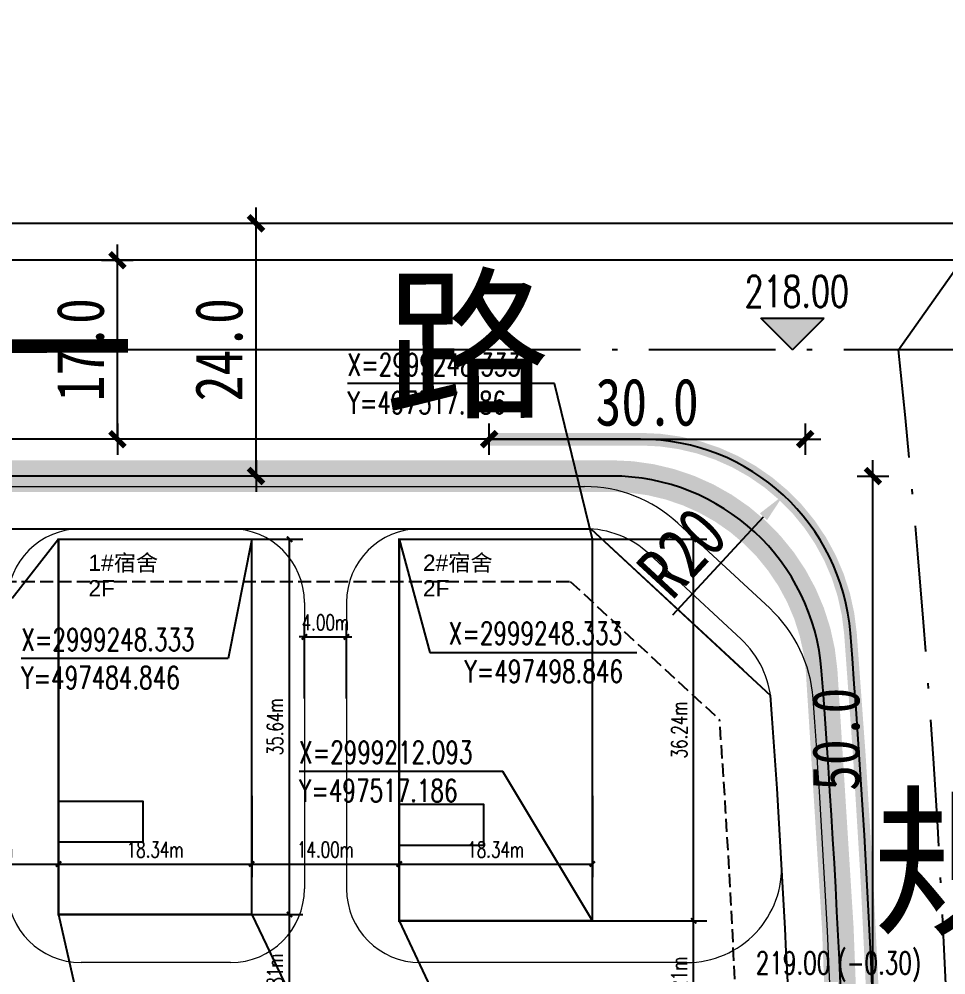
# Model space of a CAD drawing. Header units: metres. Extents: x 497148 to 498044, y 2998751 to 2999627.
# Drawn here: x 497462.8 to 497550.7, y 2999207 to 2999297.7 of the extents above; entities that cross this region are included whole.
import ezdxf

# ---------------------------------------------------------------- set-up
doc = ezdxf.new("R2010")
doc.units = ezdxf.units.M
for name, pattern in [('ACAD_ISO10W100', [18.5, 12, -3, 0.5, -3]), ('DASH', [0.35, 0.25, -0.1]), ('DASH_6_1', [9, 6, -1, 0, -2]), ('DASHDOT', [1, 0.5, -0.25, 0, -0.25])]:
    doc.linetypes.add(name, pattern=pattern)
for name, color, linetype in [('DIM_COOR', 3, 'Continuous'), ('DIM_ELEV', 3, 'Continuous'), ('DM-半径', 7, 'Continuous'), ('DM-坐标', 7, 'Continuous'), ('DM-尺寸标注', 7, 'Continuous'), ('KZ-用地边界', 40, 'DASH_6_1'), ('PUB_DIM', 3, 'Continuous'), ('PUB_TEXT', 7, 'Continuous'), ('RD-中线', 1, 'DASHDOT'), ('RD-侧石线', 5, 'Continuous'), ('RD-红线', 7, 'Continuous'), ('图例层', 7, 'Continuous'), ('建筑', 7, 'Continuous'), ('规划路名', 7, 'Continuous')]:
    doc.layers.add(name, color=color, linetype=linetype)
doc.layers.add('道路', color=4, linetype='Continuous', lineweight=15)
doc.styles.add('_TCH_DIM', font='SIMPLEX', dxfattribs={"bigfont": 'GBCBIG'})
doc.styles.add('_TCH_DIM_T3', font='SIMPLEX', dxfattribs={"width": 0.705882, "bigfont": 'GBCBIG'})
doc.styles.add('DIMHT', font='simhei.ttf', dxfattribs={"width": 0.8})
doc.styles.add('DIMST', font='SimSun.ttf', dxfattribs={"width": 0.8})
doc.styles.get("Standard").update_dxf_attribs({"font": 'arial.ttf'})
doc.dimstyles.new('_TCH_ARCH_M_M&&1', dxfattribs={"dimtxt": 1.4875, "dimasz": 0.5, "dimexe": 1.25, "dimexo": 1.5, "dimgap": 0.63125, "dimtad": 1, "dimzin": 0, "dimdsep": 46, "dimtxsty": '_TCH_DIM_T3', "dimblk": 'ARCHTICK', "dimcen": 0.09, "dimclrt": 7, "dimazin": 2, "dimtfac": 1, "dimtix": 1, "dimtmove": 2, "dimatfit": 3, "dimfxl": 0, "dimtolj": 1, "dimtzin": 0, "dimarcsym": 0})
doc.dimstyles.new('ISO-25', dxfattribs={"dimtxt": 2.5, "dimasz": 2.5, "dimexe": 1.25, "dimexo": 0.625, "dimtad": 1, "dimtxsty": 'Standard', "dimcen": 2.5, "dimadec": 0, "dimazin": 0, "dimtfac": 1, "dimtmove": 0, "dimatfit": 3, "dimfxl": 0, "dimarcsym": 0})

# ---------------------------------------------------------------- blocks, each defined once
blk = doc.blocks.new('新块')
at = {"layer": 'DIM_ELEV'}
blk.add_hatch(color=0, dxfattribs=at).paths.add_polyline_path([(497536.188, 2999266.333), (497533.188, 2999269.333), (497539.188, 2999269.333)])
at = {"layer": 'DIM_ELEV', "color": 0}
for p, q in [((497536.188, 2999266.333), (497533.188, 2999269.333)), ((497533.188, 2999269.333), (497539.188, 2999269.333)), ((497536.188, 2999266.333), (497539.188, 2999269.333))]:
    blk.add_line(p, q, dxfattribs=at)
at = {"layer": 'DM-坐标'}
blk.add_lwpolyline([(497546.244, 2999266.332), (497568.448, 2999297.727), (497627.89, 2999297.727)], dxfattribs=at)
at = {"layer": 'RD-中线', "color": 6, "linetype": 'DASHDOT', "ltscale": 80}
blk.add_line((497994.301, 2999266.332), (497308.302, 2999266.333), dxfattribs=at)
at = {"layer": 'RD-中线', "color": 6, "linetype": 'ACAD_ISO10W100'}
blk.add_lwpolyline([(498034.062, 2999266.332), (497228.062, 2999266.333)], dxfattribs=at)
at = {"layer": 'RD-中线', "color": 6, "linetype": 'ACAD_ISO10W100', "flags": 128}
blk.add_lwpolyline([(497552.39, 2998812.231), (497551.765, 2999162.651, 0.025717), (497546.244, 2999266.332)], format="xyb", dxfattribs=at)
at = {"layer": 'RD-侧石线', "color": 5, "ltscale": 0.1}
for p in [(498034.062, 2999274.833), (498020.27, 2999274.833)]:
    blk.add_line(p, (497495.404, 2999274.833), dxfattribs=at)
blk.add_lwpolyline([(497495.404, 2999274.833), (497228.062, 2999274.833)], dxfattribs=at)
at = {"layer": 'RD-红线', "ltscale": 0.1}
blk.add_line((497491.872, 2999278.333), (498020.268, 2999278.333), dxfattribs=at)
at = {"layer": 'RD-红线', "ltscale": 0.1, "flags": 128}
for points in [[(497228.062, 2999278.333), (497491.872, 2999278.333)], [(497491.872, 2999278.333), (498034.062, 2999278.333)]]:
    blk.add_lwpolyline(points, dxfattribs=at)
at = {"layer": 'PUB_TEXT', "color": 0, "style": '_TCH_DIM', "width": 0.705882}
blk.add_text('218.00', height=2.975, dxfattribs=at).set_placement((497531.638, 2999270.383))
at = {"layer": '规划路名', "style": 'DIMHT'}
for s, p in [('路', (497497.441, 2999261.014, 7.74)), ('一', (497458.035, 2999260.536, 7.74)), ('规', (497543.835, 2999211.901, 222.46))]:
    blk.add_text(s, height=11.52, rotation=0.11119, dxfattribs=at).set_placement(p)
blk = doc.blocks.new('尺寸线')
at = {"color": 0, "linetype": 'Continuous'}
for p, q in [((0, 60), (0, -60)), ((-60, 0), (60, 0))]:
    blk.add_line(p, q, dxfattribs=at)
at = {"color": 0, "linetype": 'Continuous', "const_width": 20}
blk.add_lwpolyline([(-28, -28), (28, 28)], dxfattribs=at)
blk = doc.blocks.new('*D1194')
at = {"layer": 'Defpoints', "color": 0, "linetype": 'Continuous', "transparency": 16777216}
for p in [(497472.096, 2999274.833), (497472.096, 2999274.833), (497472.096, 2999257.833)]:
    blk.add_point(p, dxfattribs=at)
at = {"layer": 'DM-尺寸标注', "color": 0, "linetype": 'Continuous', "lineweight": -2, "transparency": 16777216}
for p, q in [((497472.096, 2999274.833), (497472.096, 2999274.833)), ((497472.096, 2999257.858), (497472.096, 2999274.808)), ((497472.096, 2999257.833), (497472.096, 2999257.833))]:
    blk.add_line(p, q, dxfattribs=at)
at = {"layer": 'DM-尺寸标注', "color": 0, "linetype": 'Continuous', "lineweight": -2, "transparency": 16777216, "xscale": 0.025, "yscale": 0.025, "zscale": 0.025}
for p, rotation in [((497472.096, 2999274.833), 90), ((497472.096, 2999257.833), 270)]:
    blk.add_blockref('尺寸线', p, dxfattribs=dict(at, rotation=rotation))
at = {"layer": 'DM-尺寸标注', "color": 0, "linetype": 'Continuous', "transparency": 16777216, "insert": (497468.596, 2999266.333), "char_height": 4.5, "attachment_point": 5, "rotation": 90, "style": 'DIMST'}
blk.add_mtext('17.0', dxfattribs=at)
blk = doc.blocks.new('*D1195')
at = {"layer": 'Defpoints', "color": 0, "linetype": 'Continuous', "transparency": 16777216}
for p in [(497485.253, 2999278.333), (497485.253, 2999278.333), (497485.253, 2999254.333)]:
    blk.add_point(p, dxfattribs=at)
at = {"layer": 'DM-尺寸标注', "color": 0, "linetype": 'Continuous', "lineweight": -2, "transparency": 16777216}
for p, q in [((497485.253, 2999278.333), (497485.253, 2999278.333)), ((497485.253, 2999254.358), (497485.253, 2999278.308)), ((497485.253, 2999254.333), (497485.253, 2999254.333))]:
    blk.add_line(p, q, dxfattribs=at)
at = {"layer": 'DM-尺寸标注', "color": 0, "linetype": 'Continuous', "lineweight": -2, "transparency": 16777216, "xscale": 0.025, "yscale": 0.025, "zscale": 0.025}
for p, rotation in [((497485.253, 2999278.333), 90), ((497485.253, 2999254.333), 270)]:
    blk.add_blockref('尺寸线', p, dxfattribs=dict(at, rotation=rotation))
at = {"layer": 'DM-尺寸标注', "color": 0, "linetype": 'Continuous', "transparency": 16777216, "insert": (497481.753, 2999266.333), "char_height": 4.5, "attachment_point": 5, "rotation": 90, "style": 'DIMST'}
blk.add_mtext('24.0', dxfattribs=at)
blk = doc.blocks.new('*D1208')
at = {"layer": 'Defpoints', "color": 0, "transparency": 16777216}
for p in [(497535.325, 2999252.518), (497521.748, 2999237.833)]:
    blk.add_point(p, dxfattribs=at)
at = {"layer": 'DM-半径', "color": 0, "lineweight": -2, "transparency": 16777216}
blk.add_line((497524.829, 2999241.165), (497533.424, 2999250.462), dxfattribs=at)
at = {"layer": 'DM-半径', "color": 0, "transparency": 16777216}
blk.add_solid([(497533.082, 2999250.779), (497533.767, 2999250.145), (497535.325, 2999252.518)], dxfattribs=at)
at = {"layer": 'DM-半径', "color": 0, "transparency": 16777216, "insert": (497525.698, 2999247.077), "char_height": 5, "attachment_point": 5, "rotation": 47.24582, "style": 'DIMST'}
blk.add_mtext('R20', dxfattribs=at)
blk = doc.blocks.new('*D1212')
at = {"layer": 'Defpoints', "color": 0, "linetype": 'Continuous', "transparency": 16777216}
for p in [(497543.824, 2999254.333), (497543.824, 2999254.333), (497543.824, 2999204.333)]:
    blk.add_point(p, dxfattribs=at)
at = {"layer": 'DM-尺寸标注', "color": 0, "linetype": 'Continuous', "lineweight": -2, "transparency": 16777216}
for p, q in [((497543.824, 2999254.333), (497543.824, 2999254.333)), ((497543.824, 2999204.358), (497543.824, 2999254.308)), ((497543.824, 2999204.333), (497543.824, 2999204.333))]:
    blk.add_line(p, q, dxfattribs=at)
at = {"layer": 'DM-尺寸标注', "color": 0, "linetype": 'Continuous', "lineweight": -2, "transparency": 16777216, "xscale": 0.025, "yscale": 0.025, "zscale": 0.025}
for p, rotation in [((497543.824, 2999254.333), 90), ((497543.824, 2999204.333), 270)]:
    blk.add_blockref('尺寸线', p, dxfattribs=dict(at, rotation=rotation))
at = {"layer": 'DM-尺寸标注', "color": 0, "linetype": 'Continuous', "transparency": 16777216, "insert": (497540.324, 2999229.333), "char_height": 4.5, "attachment_point": 5, "rotation": 90, "style": 'DIMST'}
blk.add_mtext('50.0', dxfattribs=at)
blk = doc.blocks.new('*D1213')
at = {"layer": 'Defpoints', "color": 0, "linetype": 'Continuous', "transparency": 16777216}
for p in [(497507.388, 2999257.833), (497537.388, 2999257.833), (497537.388, 2999257.833)]:
    blk.add_point(p, dxfattribs=at)
at = {"layer": 'DM-尺寸标注', "color": 0, "linetype": 'Continuous', "lineweight": -2, "transparency": 16777216}
blk.add_line((497507.413, 2999257.833), (497537.363, 2999257.833), dxfattribs=at)
at = {"layer": 'DM-尺寸标注', "color": 0, "linetype": 'Continuous', "lineweight": -2, "transparency": 16777216, "xscale": 0.025, "yscale": 0.025, "zscale": 0.025, "rotation": 180}
blk.add_blockref('尺寸线', (497507.388, 2999257.833), dxfattribs=at)
at = {"layer": 'DM-尺寸标注', "color": 0, "linetype": 'Continuous', "lineweight": -2, "transparency": 16777216, "xscale": 0.025, "yscale": 0.025, "zscale": 0.025}
blk.add_blockref('尺寸线', (497537.388, 2999257.833), dxfattribs=at)
at = {"layer": 'DM-尺寸标注', "color": 0, "linetype": 'Continuous', "transparency": 16777216, "insert": (497522.388, 2999261.333), "char_height": 4.5, "attachment_point": 5, "style": 'DIMST'}
blk.add_mtext('30.0', dxfattribs=at)
blk = doc.blocks.new('_ArchTick')
at = {"color": 0, "linetype": 'ByBlock', "const_width": 0.4}
blk.add_lwpolyline([(-0.5, -0.5), (0.5, 0.5)], dxfattribs=at)
blk = doc.blocks.new('*D1136')
at = {"layer": 'Defpoints', "color": 0, "transparency": 16777216}
for p in [(497506.804, 2999212.093), (497526.802, 2999212.093), (497506.804, 2999199.883)]:
    blk.add_point(p, dxfattribs=at)
at = {"layer": 'PUB_DIM', "color": 0, "lineweight": -2, "transparency": 16777216}
for p, q in [((497508.304, 2999212.093), (497528.052, 2999212.093)), ((497526.802, 2999199.883), (497526.802, 2999212.093)), ((497508.304, 2999199.883), (497528.052, 2999199.883))]:
    blk.add_line(p, q, dxfattribs=at)
at = {"layer": 'PUB_DIM', "color": 0, "lineweight": -2, "transparency": 16777216, "xscale": 0.5, "yscale": 0.5, "zscale": 0.5}
for p, rotation in [((497526.802, 2999212.093), 90), ((497526.802, 2999199.883), 270)]:
    blk.add_blockref('_ArchTick', p, dxfattribs=dict(at, rotation=rotation))
at = {"layer": 'PUB_DIM', "color": 7, "transparency": 16777216, "insert": (497525.427, 2999205.988), "char_height": 1.4875, "attachment_point": 5, "rotation": 90, "style": '_TCH_DIM_T3'}
blk.add_mtext('\\A1;12.21m', dxfattribs=at)
blk = doc.blocks.new('*D1137')
at = {"layer": 'Defpoints', "color": 0, "transparency": 16777216}
for p in [(497506.804, 2999248.333), (497526.802, 2999248.333), (497506.804, 2999212.093)]:
    blk.add_point(p, dxfattribs=at)
at = {"layer": 'PUB_DIM', "color": 0, "lineweight": -2, "transparency": 16777216}
for p, q in [((497508.304, 2999248.333), (497528.052, 2999248.333)), ((497526.802, 2999212.093), (497526.802, 2999248.333)), ((497508.304, 2999212.093), (497528.052, 2999212.093))]:
    blk.add_line(p, q, dxfattribs=at)
at = {"layer": 'PUB_DIM', "color": 0, "lineweight": -2, "transparency": 16777216, "xscale": 0.5, "yscale": 0.5, "zscale": 0.5}
for p, rotation in [((497526.802, 2999248.333), 90), ((497526.802, 2999212.093), 270)]:
    blk.add_blockref('_ArchTick', p, dxfattribs=dict(at, rotation=rotation))
at = {"layer": 'PUB_DIM', "color": 7, "transparency": 16777216, "insert": (497525.427, 2999230.213), "char_height": 1.4875, "attachment_point": 5, "rotation": 90, "style": '_TCH_DIM_T3'}
blk.add_mtext('\\A1;36.24m', dxfattribs=at)
blk = doc.blocks.new('*D1138')
at = {"layer": 'Defpoints', "color": 0, "transparency": 16777216}
for p in [(497482.563, 2999212.693), (497488.437, 2999212.693), (497482.563, 2999199.883)]:
    blk.add_point(p, dxfattribs=at)
at = {"layer": 'PUB_DIM', "color": 0, "lineweight": -2, "transparency": 16777216}
for p, q in [((497484.063, 2999212.693), (497489.687, 2999212.693)), ((497488.437, 2999199.883), (497488.437, 2999212.693)), ((497484.063, 2999199.883), (497489.687, 2999199.883))]:
    blk.add_line(p, q, dxfattribs=at)
at = {"layer": 'PUB_DIM', "color": 0, "lineweight": -2, "transparency": 16777216, "xscale": 0.5, "yscale": 0.5, "zscale": 0.5}
for p, rotation in [((497488.437, 2999212.693), 90), ((497488.437, 2999199.883), 270)]:
    blk.add_blockref('_ArchTick', p, dxfattribs=dict(at, rotation=rotation))
at = {"layer": 'PUB_DIM', "color": 7, "transparency": 16777216, "insert": (497487.062, 2999206.288), "char_height": 1.4875, "attachment_point": 5, "rotation": 90, "style": '_TCH_DIM_T3'}
blk.add_mtext('\\A1;12.81m', dxfattribs=at)
blk = doc.blocks.new('*D1139')
at = {"layer": 'Defpoints', "color": 0, "transparency": 16777216}
for p in [(497482.563, 2999248.333), (497488.437, 2999248.333), (497482.563, 2999212.693)]:
    blk.add_point(p, dxfattribs=at)
at = {"layer": 'PUB_DIM', "color": 0, "lineweight": -2, "transparency": 16777216}
for p, q in [((497484.063, 2999248.333), (497489.687, 2999248.333)), ((497488.437, 2999212.693), (497488.437, 2999248.333)), ((497484.063, 2999212.693), (497489.687, 2999212.693))]:
    blk.add_line(p, q, dxfattribs=at)
at = {"layer": 'PUB_DIM', "color": 0, "lineweight": -2, "transparency": 16777216, "xscale": 0.5, "yscale": 0.5, "zscale": 0.5}
for p, rotation in [((497488.437, 2999248.333), 90), ((497488.437, 2999212.693), 270)]:
    blk.add_blockref('_ArchTick', p, dxfattribs=dict(at, rotation=rotation))
at = {"layer": 'PUB_DIM', "color": 7, "transparency": 16777216, "insert": (497487.062, 2999230.513), "char_height": 1.4875, "attachment_point": 5, "rotation": 90, "style": '_TCH_DIM_T3'}
blk.add_mtext('\\A1;35.64m', dxfattribs=at)
blk = doc.blocks.new('*D1140')
at = {"layer": 'Defpoints', "color": 0, "transparency": 16777216}
for p in [(497493.846, 2999239.05), (497489.846, 2999231.699), (497493.846, 2999231.699)]:
    blk.add_point(p, dxfattribs=at)
at = {"layer": 'PUB_DIM', "color": 0, "lineweight": -2, "transparency": 16777216}
for p, q in [((497489.846, 2999233.199), (497489.846, 2999240.3)), ((497493.846, 2999233.199), (497493.846, 2999240.3)), ((497489.846, 2999239.05), (497489.346, 2999239.05)), ((497489.846, 2999239.05), (497493.846, 2999239.05)), ((497493.846, 2999239.05), (497494.346, 2999239.05))]:
    blk.add_line(p, q, dxfattribs=at)
at = {"layer": 'PUB_DIM', "color": 0, "lineweight": -2, "transparency": 16777216, "xscale": 0.5, "yscale": 0.5, "zscale": 0.5}
blk.add_blockref('_ArchTick', (497489.846, 2999239.05), dxfattribs=at)
at = {"layer": 'PUB_DIM', "color": 0, "lineweight": -2, "transparency": 16777216, "xscale": 0.5, "yscale": 0.5, "zscale": 0.5, "rotation": 180}
blk.add_blockref('_ArchTick', (497493.846, 2999239.05), dxfattribs=at)
at = {"layer": 'PUB_DIM', "color": 7, "transparency": 16777216, "insert": (497491.846, 2999240.425), "char_height": 1.4875, "attachment_point": 5, "style": '_TCH_DIM_T3'}
blk.add_mtext('\\A1;4.00m', dxfattribs=at)
blk = doc.blocks.new('*D1147')
at = {"layer": 'Defpoints', "color": 0, "transparency": 16777216}
for p in [(497452.506, 2999225.455), (497466.506, 2999225.455), (497466.506, 2999217.481)]:
    blk.add_point(p, dxfattribs=at)
at = {"layer": 'PUB_DIM', "color": 0, "lineweight": -2, "transparency": 16777216}
for p, q in [((497452.506, 2999223.955), (497452.506, 2999216.231)), ((497466.506, 2999223.955), (497466.506, 2999216.231)), ((497452.506, 2999217.481), (497466.506, 2999217.481))]:
    blk.add_line(p, q, dxfattribs=at)
at = {"layer": 'PUB_DIM', "color": 0, "lineweight": -2, "transparency": 16777216, "xscale": 0.5, "yscale": 0.5, "zscale": 0.5, "rotation": 180}
blk.add_blockref('_ArchTick', (497452.506, 2999217.481), dxfattribs=at)
at = {"layer": 'PUB_DIM', "color": 0, "lineweight": -2, "transparency": 16777216, "xscale": 0.5, "yscale": 0.5, "zscale": 0.5}
blk.add_blockref('_ArchTick', (497466.506, 2999217.481), dxfattribs=at)
at = {"layer": 'PUB_DIM', "color": 7, "transparency": 16777216, "insert": (497459.506, 2999218.856), "char_height": 1.4875, "attachment_point": 5, "style": '_TCH_DIM_T3'}
blk.add_mtext('\\A1;14.00m', dxfattribs=at)
blk = doc.blocks.new('*D1148')
at = {"layer": 'Defpoints', "color": 0, "transparency": 16777216}
for p in [(497466.506, 2999225.455), (497484.846, 2999225.455), (497484.846, 2999217.481)]:
    blk.add_point(p, dxfattribs=at)
at = {"layer": 'PUB_DIM', "color": 0, "lineweight": -2, "transparency": 16777216}
for p, q in [((497466.506, 2999223.955), (497466.506, 2999216.231)), ((497484.846, 2999223.955), (497484.846, 2999216.231)), ((497466.506, 2999217.481), (497484.846, 2999217.481))]:
    blk.add_line(p, q, dxfattribs=at)
at = {"layer": 'PUB_DIM', "color": 0, "lineweight": -2, "transparency": 16777216, "xscale": 0.5, "yscale": 0.5, "zscale": 0.5, "rotation": 180}
blk.add_blockref('_ArchTick', (497466.506, 2999217.481), dxfattribs=at)
at = {"layer": 'PUB_DIM', "color": 0, "lineweight": -2, "transparency": 16777216, "xscale": 0.5, "yscale": 0.5, "zscale": 0.5}
blk.add_blockref('_ArchTick', (497484.846, 2999217.481), dxfattribs=at)
at = {"layer": 'PUB_DIM', "color": 7, "transparency": 16777216, "insert": (497475.676, 2999218.856), "char_height": 1.4875, "attachment_point": 5, "style": '_TCH_DIM_T3'}
blk.add_mtext('\\A1;18.34m', dxfattribs=at)
blk = doc.blocks.new('*D1149')
at = {"layer": 'Defpoints', "color": 0, "transparency": 16777216}
for p in [(497484.846, 2999225.455), (497498.846, 2999225.455), (497498.846, 2999217.481)]:
    blk.add_point(p, dxfattribs=at)
at = {"layer": 'PUB_DIM', "color": 0, "lineweight": -2, "transparency": 16777216}
for p, q in [((497484.846, 2999223.955), (497484.846, 2999216.231)), ((497498.846, 2999223.955), (497498.846, 2999216.231)), ((497484.846, 2999217.481), (497498.846, 2999217.481))]:
    blk.add_line(p, q, dxfattribs=at)
at = {"layer": 'PUB_DIM', "color": 0, "lineweight": -2, "transparency": 16777216, "xscale": 0.5, "yscale": 0.5, "zscale": 0.5, "rotation": 180}
blk.add_blockref('_ArchTick', (497484.846, 2999217.481), dxfattribs=at)
at = {"layer": 'PUB_DIM', "color": 0, "lineweight": -2, "transparency": 16777216, "xscale": 0.5, "yscale": 0.5, "zscale": 0.5}
blk.add_blockref('_ArchTick', (497498.846, 2999217.481), dxfattribs=at)
at = {"layer": 'PUB_DIM', "color": 7, "transparency": 16777216, "insert": (497491.846, 2999218.856), "char_height": 1.4875, "attachment_point": 5, "style": '_TCH_DIM_T3'}
blk.add_mtext('\\A1;14.00m', dxfattribs=at)
blk = doc.blocks.new('*D1150')
at = {"layer": 'Defpoints', "color": 0, "transparency": 16777216}
for p in [(497498.846, 2999225.455), (497517.186, 2999225.455), (497517.186, 2999217.481)]:
    blk.add_point(p, dxfattribs=at)
at = {"layer": 'PUB_DIM', "color": 0, "lineweight": -2, "transparency": 16777216}
for p, q in [((497498.846, 2999223.955), (497498.846, 2999216.231)), ((497517.186, 2999223.955), (497517.186, 2999216.231)), ((497498.846, 2999217.481), (497517.186, 2999217.481))]:
    blk.add_line(p, q, dxfattribs=at)
at = {"layer": 'PUB_DIM', "color": 0, "lineweight": -2, "transparency": 16777216, "xscale": 0.5, "yscale": 0.5, "zscale": 0.5, "rotation": 180}
blk.add_blockref('_ArchTick', (497498.846, 2999217.481), dxfattribs=at)
at = {"layer": 'PUB_DIM', "color": 0, "lineweight": -2, "transparency": 16777216, "xscale": 0.5, "yscale": 0.5, "zscale": 0.5}
blk.add_blockref('_ArchTick', (497517.186, 2999217.481), dxfattribs=at)
at = {"layer": 'PUB_DIM', "color": 7, "transparency": 16777216, "insert": (497508.016, 2999218.856), "char_height": 1.4875, "attachment_point": 5, "style": '_TCH_DIM_T3'}
blk.add_mtext('\\A1;18.34m', dxfattribs=at)

msp = doc.modelspace()

# ---------------------------------------------------------------- linework, layer by layer
at = {"layer": 'DIM_COOR', "color": 3}
for p, q in [((497513.593, 2999263.107), (497493.95, 2999263.107)), ((497517.186, 2999248.333), (497513.593, 2999263.107)), ((497466.506, 2999248.333), (497462.101, 2999242.689)), ((497484.846, 2999248.333), (497482.614, 2999236.995)), ((497498.846, 2999248.333), (497501.766, 2999237.589)), ((497501.766, 2999237.589), (497521.409, 2999237.589)), ((497482.614, 2999236.995), (497462.971, 2999236.995)), ((497508.674, 2999226.275), (497489.345, 2999226.275)), ((497517.186, 2999212.093), (497508.674, 2999226.275)), ((497466.506, 2999212.693), (497471.025, 2999192.692)), ((497484.846, 2999212.693), (497494.822, 2999191.969)), ((497498.846, 2999212.093), (497502.648, 2999204.008))]:
    msp.add_line(p, q, dxfattribs=at)
at = {"layer": 'KZ-用地边界', "ltscale": 2.5, "const_width": 3}
msp.add_lwpolyline([(497538.952, 2999235.832, 0.392398), (497519.008, 2999254.333), (497364.358, 2999254.333, 0.414381), (497351.358, 2999241.325), (497351.407, 2999157.35), (497351.462, 2999060.121), (497351.18, 2998919.369, 0.4148), (497369.18, 2998901.333), (497493.785, 2998901.333), (497522.196, 2998901.333, 0.414736), (497542.196, 2998921.368), (497541.765, 2999162.633, 0.01832), (497538.952, 2999235.832)], format="xyb", dxfattribs=at)
at = {"layer": 'RD-侧石线', "color": 5, "ltscale": 0.1}
msp.add_lwpolyline([(497521.748, 2999257.833), (497363.358, 2999257.833)], dxfattribs=at)
at = {"layer": 'RD-侧石线'}
msp.add_lwpolyline([(497541.687, 2999239.399, 0.391434), (497521.748, 2999257.833, 0.391434)], format="xyb", dxfattribs=at)
at = {"layer": 'RD-侧石线', "color": 5, "ltscale": 0.1}
msp.add_lwpolyline([(497545.204, 2998916.868), (497544.765, 2999162.638, 0.019155), (497541.687, 2999239.399)], format="xyb", dxfattribs=at)
at = {"layer": 'RD-红线'}
msp.add_lwpolyline([(497538.952, 2999235.832, 0.392398), (497519.008, 2999254.333), (497364.358, 2999254.333, 0.414381), (497351.358, 2999241.325), (497351.407, 2999157.35), (497351.462, 2999060.121), (497351.18, 2998919.369, 0.4148), (497369.18, 2998901.333), (497493.785, 2998901.333), (497522.196, 2998901.333, 0.414736), (497542.196, 2998921.368), (497541.765, 2999162.633, 0.01832), (497538.952, 2999235.832)], format="xyb", dxfattribs=at)
at = {"layer": '图例层', "color": 1}
msp.add_line((497517.046, 2999249.333), (497531.508, 2999235.918), dxfattribs=at)
at = {"layer": '图例层', "color": 253, "const_width": 1.2}
msp.add_lwpolyline([(497521.748, 2999257.833), (497507.388, 2999257.833)], dxfattribs=at)
for points in [[(497541.687, 2999239.399, 0.391434), (497521.748, 2999257.833, 0.391434)], [(497543.824, 2999204.333, 0.008757), (497541.687, 2999239.399)]]:
    msp.add_lwpolyline(points, format="xyb", dxfattribs=at)
at = {"layer": '图例层', "color": 1, "flags": 128}
for points in [[(497366.43, 2999249.333), (497517.046, 2999249.333)], [(497517.046, 2999249.333), (497534.111, 2999233.503)]]:
    msp.add_lwpolyline(points, dxfattribs=at)
at = {"layer": '图例层', "color": 11, "linetype": 'DASH', "ltscale": 5, "flags": 128}
for points in [[(497368.502, 2999244.333), (497515.084, 2999244.333)], [(497515.084, 2999244.333), (497529.266, 2999231.177)]]:
    msp.add_lwpolyline(points, dxfattribs=at)
at = {"layer": '图例层', "color": 1, "flags": 128}
msp.add_lwpolyline([(497537.184, 2998927.672), (497536.765, 2999162.624, 0.017827), (497534.111, 2999233.503)], format="xyb", dxfattribs=at)
at = {"layer": '图例层', "color": 11, "linetype": 'DASH', "ltscale": 5, "flags": 128}
msp.add_lwpolyline([(497532.183, 2998928.324), (497531.765, 2999162.615, 0.01733), (497529.266, 2999231.177)], format="xyb", dxfattribs=at)
at = {"layer": '建筑', "linetype": 'Continuous', "const_width": 0.2}
for points in [[(497466.506, 2999248.333), (497466.506, 2999212.693), (497484.846, 2999212.693), (497484.846, 2999248.333)], [(497498.846, 2999248.333), (497498.846, 2999212.093), (497517.186, 2999212.093), (497517.186, 2999248.333)]]:
    msp.add_lwpolyline(points, close=True, dxfattribs=at)
at = {"layer": '建筑', "linetype": 'Continuous'}
for points in [[(497466.506, 2999223.433), (497466.506, 2999219.593), (497474.546, 2999219.593), (497474.546, 2999223.433)], [(497498.846, 2999223.133), (497498.846, 2999219.293), (497506.886, 2999219.293), (497506.886, 2999223.133)]]:
    msp.add_lwpolyline(points, close=True, dxfattribs=at)
at = {"layer": '道路', "ltscale": 20}
for p, q in [((497365.359, 2999253.333), (497516.455, 2999253.333)), ((497525.297, 2999249.864), (497534.02, 2999241.771)), ((497468.646, 2999249.333), (497482.846, 2999249.333)), ((497500.846, 2999249.333), (497516.455, 2999249.333)), ((497522.576, 2999246.931), (497531.3, 2999238.839)), ((497489.846, 2999242.333), (497489.846, 2999215.133)), ((497493.846, 2999242.333), (497493.846, 2999215.133)), ((497482.846, 2999208.133), (497468.646, 2999208.133)), ((497526.159, 2999208.133), (497500.846, 2999208.133))]:
    msp.add_line(p, q, dxfattribs=at)
for centre, radius, start, end in [((497516.455, 2999240.333), 13, 47.15017, 90), ((497468.646, 2999242.333), 7, 90, 180), ((497482.846, 2999242.333), 7, 0, 90), ((497500.846, 2999242.333), 7, 90, 180), ((497516.455, 2999240.333), 9, 47.15017, 90), ((497525.179, 2999232.24), 13, 4.15206, 47.15017), ((497525.179, 2999232.24), 9, 4.15206, 47.15017), ((496541.767, 2999160.85), 995, 3.272313, 4.152064), ((496541.767, 2999160.85), 999, 0.102129, 4.152064), ((497526.159, 2999217.133), 9, 270, 3.27231), ((497468.646, 2999215.133), 7, 180, 270), ((497482.846, 2999215.133), 7, 270, 0), ((497500.846, 2999215.133), 7, 180, 270)]:
    msp.add_arc(centre, radius, start, end, dxfattribs=at)

# ---------------------------------------------------------------- block references
msp.add_blockref('新块', (0, 0))

# ---------------------------------------------------------------- texts
at = {"layer": 'DIM_COOR', "color": 7, "style": '_TCH_DIM', "width": 0.705882}
for s, p in [('X=2999248.333', (497493.95, 2999263.857)), ('Y=497517.186', (497493.95, 2999260.232)), ('X=2999248.333', (497462.971, 2999237.745)), ('X=2999248.333', (497503.552, 2999238.339)), ('Y=497484.846', (497462.971, 2999234.12)), ('Y=497498.846', (497505.052, 2999234.714)), ('X=2999212.093', (497489.345, 2999227.025)), ('Y=497517.186', (497489.345, 2999223.4))]:
    msp.add_text(s, height=2.125, dxfattribs=at).set_placement(p)
at = {"layer": 'DIM_ELEV', "color": 7, "style": '_TCH_DIM', "width": 0.705882}
for s, p in [('219.00', (497532.705, 2999207.035)), ('(-0.30)', (497540.447, 2999207.035))]:
    msp.add_text(s, height=2.125, dxfattribs=at).set_placement(p)
at = {"layer": 'PUB_TEXT'}
for s, p in [('1#宿舍', (497469.341, 2999245.322)), ('2#宿舍', (497501.102, 2999245.322)), ('2F', (497469.341, 2999242.906)), ('2F', (497501.102, 2999242.906))]:
    msp.add_text(s, height=1.5464, dxfattribs=at).set_placement(p)
at = {"layer": '规划路名', "style": 'DIMHT'}
msp.add_text('规', height=11.52, rotation=0.11119, dxfattribs=at).set_placement((497543.835, 2999211.901, 222.46))

# ---------------------------------------------------------------- dimensions: what is measured, and where the dimension line sits
at = {"layer": 'DM-半径'}
dim = msp.add_radius_dim(center=(497521.748, 2999237.833), mpoint=(497535.325, 2999252.518), dimstyle='ISO-25', override={"dimtxt": 5, "dimasz": 2.8, "dimexe": 0, "dimexo": 0, "dimgap": 0.875, "dimdsep": 46, "dimtxsty": 'DIMST', "dimcen": 0, "dimdle": 0.035, "dimtix": 1, "dimtmove": 1}, dxfattribs=at)
dim.commit()
dim.dimension.update_dxf_attribs({"geometry": '*D1208', "text_midpoint": (497528.176, 2999244.786), "dimtype": 164})
at = {"layer": 'DM-尺寸标注', "color": 7, "linetype": 'Continuous'}
for base, p1, p2, text, picture, middle in [((497485.253, 2999278.333), (497485.253, 2999254.333), (497485.253, 2999278.333), '24.0', '*D1195', (497481.753, 2999266.333)), ((497472.096, 2999274.833), (497472.096, 2999257.833), (497472.096, 2999274.833), '17.0', '*D1194', (497468.596, 2999266.333)), ((497543.824, 2999254.333), (497543.824, 2999204.333), (497543.824, 2999254.333), '50.0', '*D1212', (497540.324, 2999229.333))]:
    dim = msp.add_linear_dim(base=base, p1=p1, p2=p2, angle=90, text=text, dimstyle='ISO-25', override={"dimtxt": 4.5, "dimasz": 0.025, "dimexe": 0, "dimexo": 0, "dimgap": 1.25, "dimdec": 1, "dimdsep": 46, "dimtxsty": 'DIMST', "dimblk": '尺寸线', "dimblk1": '尺寸线', "dimblk2": '尺寸线', "dimcen": 0, "dimdle": 0.625, "dimtix": 1, "dimtmove": 2}, dxfattribs=at)
    dim.commit()
    dim.dimension.update_dxf_attribs({"geometry": picture, "text_midpoint": middle})
dim = msp.add_linear_dim(base=(497537.388, 2999257.833), p1=(497507.388, 2999257.833), p2=(497537.388, 2999257.833), text='30.0', dimstyle='ISO-25', override={"dimtxt": 4.5, "dimasz": 0.025, "dimexe": 0, "dimexo": 0, "dimgap": 1.25, "dimdec": 1, "dimdsep": 46, "dimtxsty": 'DIMST', "dimblk": '尺寸线', "dimblk1": '尺寸线', "dimblk2": '尺寸线', "dimcen": 0, "dimdle": 0.625, "dimtix": 1, "dimtmove": 2}, dxfattribs=at)
dim.commit()
dim.dimension.update_dxf_attribs({"geometry": '*D1213', "text_midpoint": (497522.388, 2999261.333)})
at = {"layer": 'PUB_DIM'}
for p1, p2, distance, picture, middle in [((497482.563, 2999212.693), (497482.563, 2999248.333), -5.875, '*D1139', (497487.062, 2999230.513)), ((497506.804, 2999212.093), (497506.804, 2999248.333), -19.999, '*D1137', (497525.427, 2999230.213)), ((497489.846, 2999231.699), (497493.846, 2999231.699), 7.351, '*D1140', (497491.846, 2999240.425)), ((497452.506, 2999225.455), (497466.506, 2999225.455), -7.974, '*D1147', (497459.506, 2999218.856)), ((497466.506, 2999225.455), (497484.846, 2999225.455), -7.974, '*D1148', (497475.676, 2999218.856)), ((497484.846, 2999225.455), (497498.846, 2999225.455), -7.974, '*D1149', (497491.846, 2999218.856)), ((497498.846, 2999225.455), (497517.186, 2999225.455), -7.974, '*D1150', (497508.016, 2999218.856)), ((497482.563, 2999199.883), (497482.563, 2999212.693), -5.875, '*D1138', (497487.062, 2999206.288)), ((497506.804, 2999199.883), (497506.804, 2999212.093), -19.999, '*D1136', (497525.427, 2999205.988))]:
    dim = msp.add_aligned_dim(p1=p1, p2=p2, distance=distance, dimstyle='_TCH_ARCH_M_M&&1', override={"dimpost": 'm'}, dxfattribs=at)
    dim.commit()
    dim.dimension.update_dxf_attribs({"geometry": picture, "text_midpoint": middle})

doc.saveas('drawing.dxf')
